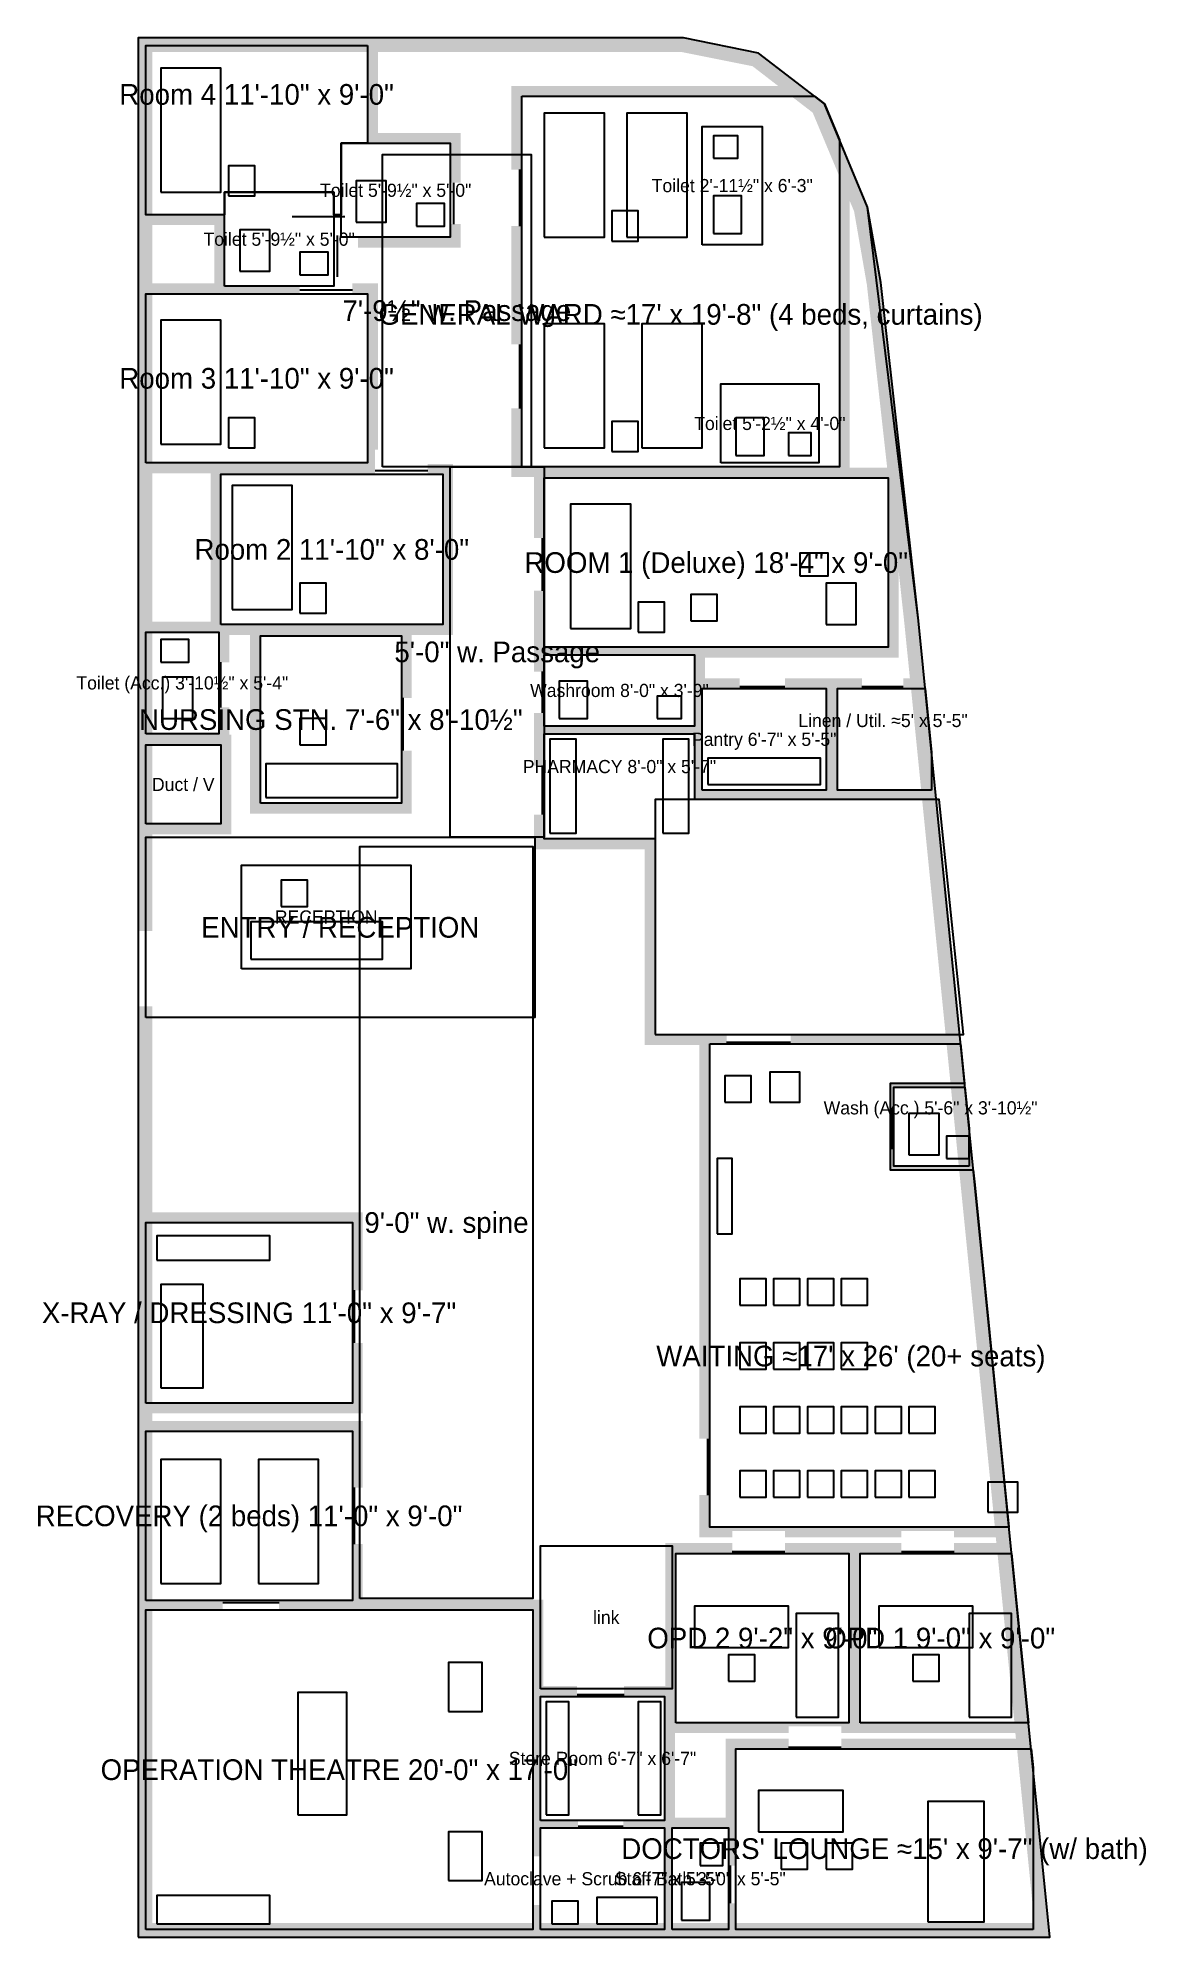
# Model space of a CAD drawing. Header units: feet. Extents: x -5 to 54, y 0 to 101.
import ezdxf
from ezdxf.enums import TextEntityAlignment as Align

# ---------------------------------------------------------------- set-up
doc = ezdxf.new("R2010")
doc.units = ezdxf.units.FT
for name, color, linetype in [('DOORS', 1, 'Continuous'), ('FURNITURE', 8, 'Continuous'), ('GLASS', 5, 'Continuous'), ('PLATE', 7, 'Continuous'), ('TEXT', 7, 'Continuous'), ('VOID', 6, 'Continuous'), ('WALL_FILL', 8, 'Continuous'), ('WALLS', 7, 'Continuous')]:
    doc.layers.add(name, color=color, linetype=linetype)

msp = doc.modelspace()

# ---------------------------------------------------------------- hatches: boundary and pattern name
at = {"layer": 'WALL_FILL'}
h = msp.add_hatch(color=8, dxfattribs=at)
h.paths.add_polyline_path([(0, 77.85), (0, 87.95), (0, 91.05), (0, 101), (12.75, 101), (29, 101), (33, 100.2), (36.5, 97.5), (38.8, 92), (39.5, 88), (41.5, 70), (41.8, 66.95), (43, 55), (44.5, 40), (46.38, 21.25), (47.41, 10.85), (47.44, 10.64), (48.15, 3.5), (48.5, 0), (48.15, 0), (0, 0), (0, 27.45), (0, 27.85), (0, 38.55), (0, 49.5), (0.75, 49.5), (0.75, 38.55), (11.95, 38.55), (11.95, 34.4), (11.4, 34.4), (11.4, 38), (0.75, 38), (0.75, 28.4), (11.4, 28.4), (11.4, 31.6), (11.95, 31.6), (11.95, 27.85), (0.75, 27.85), (0.75, 27.45), (11.95, 27.45), (11.95, 23.9), (11.4, 23.9), (11.4, 26.9), (0.75, 26.9), (0.75, 17.9), (4.5, 17.9), (4.5, 17.4), (0.75, 17.4), (0.75, 0.75), (21, 0.75), (21, 1.7), (21.4, 1.7), (21.4, 0.75), (28, 0.75), (28, 5.8), (25.8, 5.8), (25.8, 6.2), (28, 6.2), (28, 12.8), (25.85, 12.8), (25.85, 13.35), (28.05, 13.35), (28.05, 20.95), (31.6, 20.95), (31.6, 20.4), (28.6, 20.4), (28.6, 11.4), (37.8, 11.4), (37.8, 20.4), (34.4, 20.4), (34.4, 20.95), (37.85, 20.95), (38.35, 20.95), (40.6, 20.95), (40.6, 20.4), (38.4, 20.4), (38.4, 11.4), (46.61, 11.4), (45.71, 20.4), (43.4, 20.4), (43.4, 20.95), (45.65, 20.95), (45.62, 21.25), (43.4, 21.25), (43.4, 21.6), (40.6, 21.6), (40.6, 21.25), (34.4, 21.25), (34.4, 21.6), (31.6, 21.6), (31.6, 21.25), (29.85, 21.25), (29.85, 23.5), (30.4, 23.5), (30.4, 21.8), (45.57, 21.8), (43.67, 40.8), (40, 40.8), (40, 41.9), (40.2, 41.9), (40.2, 41), (43.65, 41), (43.23, 45.2), (40.2, 45.2), (40.2, 44.1), (40, 44.1), (40, 45.4), (43.21, 45.4), (43, 47.5), (34.7, 47.5), (34.7, 48), (42.95, 48), (41.7, 60.5), (29.6, 60.5), (29.6, 64), (21.6, 64), (21.6, 62.3), (21.05, 62.3), (21.05, 63.85), (21.05, 64.55), (21.05, 65.1), (21.6, 65.1), (21.6, 64.4), (29.6, 64.4), (29.6, 68.2), (21.6, 68.2), (21.6, 67.3), (21.05, 67.3), (21.05, 68.05), (21.05, 68.75), (21.05, 71.6), (21.6, 71.6), (21.6, 68.6), (39.9, 68.6), (39.9, 77.6), (21.6, 77.6), (21.6, 74.4), (21.05, 74.4), (21.05, 77.65), (19.85, 77.65), (19.85, 81.3), (20.4, 81.3), (20.4, 78.2), (37.3, 78.2), (37.3, 93.64), (35.88, 97.03), (34.75, 97.9), (20.4, 97.9), (20.4, 94), (19.85, 94), (19.85, 98.45), (34.04, 98.45), (32.68, 99.5), (28.93, 100.25), (12.75, 100.25), (12.75, 95.95), (17.15, 95.95), (17.15, 93.3), (16.6, 93.3), (16.6, 95.4), (12.2, 95.4), (12.2, 100.25), (0.75, 100.25), (0.75, 91.6), (4.6, 91.6), (4.6, 87.8), (8.6, 87.8), (8.6, 87.4), (0.75, 87.4), (0.75, 78.4), (12.2, 78.4), (12.2, 87.4), (11.4, 87.4), (11.4, 87.95), (12.75, 87.95), (12.75, 79.1), (12.6, 79.1), (12.6, 77.8), (4.4, 77.8), (4.4, 69.8), (16.2, 69.8), (16.2, 77.8), (15.4, 77.8), (15.4, 78.35), (16.75, 78.35), (16.75, 69.25), (14.55, 69.25), (14.55, 65.9), (14, 65.9), (14, 69.2), (6.5, 69.2), (6.5, 60.3), (14, 60.3), (14, 63.1), (14.55, 63.1), (14.55, 59.75), (5.95, 59.75), (5.95, 69.25), (4.85, 69.25), (4.85, 67.8), (4.3, 67.8), (4.3, 69.4), (0.75, 69.4), (0.75, 64), (4.3, 64), (4.3, 65.4), (4.85, 65.4), (4.85, 63.95), (4.95, 63.95), (4.95, 58.65), (0.75, 58.65), (0.75, 53.5), (0, 53.5), (0, 58.65), (0, 69.95), (0, 77.85)])
h.paths.add_polyline_path([(47.6, 1.46), (46.75, 10), (37.4, 10), (37.4, 10.55), (46.69, 10.55), (46.66, 10.85), (38.35, 10.85), (37.85, 10.85), (37.4, 10.85), (37.4, 11.2), (34.6, 11.2), (34.6, 10.85), (28.55, 10.85), (28.55, 6.35), (31.25, 6.35), (31.25, 10.55), (34.6, 10.55), (34.6, 10), (31.8, 10), (31.8, 3.8), (31.4, 3.8), (31.4, 5.8), (28.4, 5.8), (28.4, 0.75), (31.4, 0.75), (31.4, 1.8), (31.8, 1.8), (31.8, 0.75), (47.6, 0.75), (47.6, 1.46)], flags=16)
h.paths.add_polyline_path([(30, 61), (36.6, 61), (36.6, 66.4), (34.4, 66.4), (34.4, 66.95), (36.65, 66.95), (37.15, 66.95), (38.5, 66.95), (38.5, 66.4), (37.2, 66.4), (37.2, 61), (41.65, 61), (41.11, 66.4), (40.7, 66.4), (40.7, 66.95), (41.05, 66.95), (40.75, 69.92), (40.45, 72.66), (40.45, 68.05), (30.15, 68.05), (30.15, 66.95), (32, 66.95), (32, 66.4), (30, 66.4), (30, 61)], flags=16)
h.paths.add_polyline_path([(37.85, 92.33), (37.85, 78.15), (39.84, 78.15), (38.76, 87.89), (38.08, 91.79), (37.85, 92.33)], flags=16)
h.paths.add_polyline_path([(0.75, 87.95), (4.05, 87.95), (4.05, 91.05), (0.75, 91.05), (0.75, 87.95)], flags=16)
h.paths.add_polyline_path([(0.75, 69.95), (3.85, 69.95), (3.85, 77.85), (0.75, 77.85), (0.75, 69.95)], flags=16)
h.paths.add_polyline_path([(0.75, 59.2), (4.4, 59.2), (4.4, 63.4), (0.75, 63.4), (0.75, 59.2)], flags=16)
for points in [[(17.15, 89.85), (11.7, 89.85), (11.7, 90.4), (16.6, 90.4), (16.6, 91.1), (17.15, 91.1), (17.15, 89.85)], [(20.4, 91), (20.4, 84.7), (19.85, 84.7), (19.85, 91), (20.4, 91)], [(27.5, 48), (31.3, 48), (31.3, 47.5), (30.4, 47.5), (30.4, 26.5), (29.85, 26.5), (29.85, 47.45), (26.95, 47.45), (26.95, 57.85), (21.05, 57.85), (21.05, 59.7), (21.6, 59.7), (21.6, 58.4), (27.5, 58.4), (27.5, 48)], [(21.4, 5.8), (21.4, 4.3), (21, 4.3), (21, 17.4), (7.5, 17.4), (7.5, 17.9), (11.4, 17.9), (11.4, 20.9), (11.95, 20.9), (11.95, 17.95), (21.55, 17.95), (21.55, 13.35), (23.35, 13.35), (23.35, 12.8), (21.4, 12.8), (21.4, 6.2), (23.4, 6.2), (23.4, 5.8), (21.4, 5.8)]]:
    msp.add_hatch(color=8, dxfattribs=at).paths.add_polyline_path(points)

# ---------------------------------------------------------------- linework, layer by layer
at = {"layer": 'DOORS'}
for p, q in [((20.3, 91), (20.3, 94)), ((16.8, 91.1), (16.8, 93.3)), ((30, 90.6), (30, 92.6)), ((8.2, 91.5), (11, 91.5)), ((10.6, 88.3), (10.6, 90.5)), ((8.6, 87.6), (11.4, 87.6)), ((20.3, 81.3), (20.3, 84.7)), ((31, 79.4), (31, 81.4)), ((12.6, 78), (15.4, 78)), ((21.5, 71.6), (21.5, 74.4)), ((4.4, 65.4), (4.4, 67.8)), ((21.5, 65.1), (21.5, 67.3)), ((14.1, 63.1), (14.1, 65.9)), ((32, 66.5), (34.4, 66.5)), ((38.5, 66.5), (40.7, 66.5)), ((21.5, 59.7), (21.5, 62.3)), ((31.3, 47.6), (34.7, 47.6)), ((40.1, 41.9), (40.1, 44.1)), ((11.5, 31.6), (11.5, 34.4)), ((30.3, 23.5), (30.3, 26.5)), ((11.5, 20.9), (11.5, 23.9)), ((31.6, 20.5), (34.4, 20.5)), ((40.6, 20.5), (43.4, 20.5)), ((4.5, 17.8), (7.5, 17.8)), ((23.35, 12.9), (25.85, 12.9)), ((34.6, 10.1), (37.4, 10.1)), ((23.4, 5.9), (25.8, 5.9)), ((21.4, 1.7), (21.4, 4.3)), ((31.5, 1.8), (31.5, 3.8))]:
    msp.add_line(p, q, dxfattribs=at)
at = {"layer": 'FURNITURE'}
for points in [[(1.2, 92.8), (4.4, 92.8), (4.4, 99.4), (1.2, 99.4)], [(21.6, 90.4), (24.8, 90.4), (24.8, 97), (21.6, 97)], [(26, 90.4), (29.2, 90.4), (29.2, 97), (26, 97)], [(30.6, 94.6), (31.9, 94.6), (31.9, 95.8), (30.6, 95.8)], [(4.8, 92.6), (6.2, 92.6), (6.2, 94.2), (4.8, 94.2)], [(11.6, 91.2), (13.2, 91.2), (13.2, 93.4), (11.6, 93.4)], [(14.8, 91), (16.3, 91), (16.3, 92.2), (14.8, 92.2)], [(30.6, 90.6), (32.1, 90.6), (32.1, 92.6), (30.6, 92.6)], [(25.2, 90.2), (26.6, 90.2), (26.6, 91.8), (25.2, 91.8)], [(5.4, 88.6), (7, 88.6), (7, 90.8), (5.4, 90.8)], [(8.6, 88.4), (10.1, 88.4), (10.1, 89.6), (8.6, 89.6)], [(1.2, 79.4), (4.4, 79.4), (4.4, 86), (1.2, 86)], [(21.6, 79.2), (24.8, 79.2), (24.8, 85.8), (21.6, 85.8)], [(26.8, 79.2), (30, 79.2), (30, 85.8), (26.8, 85.8)], [(4.8, 79.2), (6.2, 79.2), (6.2, 80.8), (4.8, 80.8)], [(31.8, 78.8), (33.3, 78.8), (33.3, 80.8), (31.8, 80.8)], [(25.2, 79), (26.6, 79), (26.6, 80.6), (25.2, 80.6)], [(34.6, 78.8), (35.8, 78.8), (35.8, 80), (34.6, 80)], [(5, 70.6), (8.2, 70.6), (8.2, 77.2), (5, 77.2)], [(23, 69.6), (26.2, 69.6), (26.2, 76.2), (23, 76.2)], [(35.2, 72.4), (36.7, 72.4), (36.7, 73.6), (35.2, 73.6)], [(8.6, 70.4), (10, 70.4), (10, 72), (8.6, 72)], [(36.6, 69.8), (38.2, 69.8), (38.2, 72), (36.6, 72)], [(26.6, 69.4), (28, 69.4), (28, 71), (26.6, 71)], [(29.4, 70), (30.8, 70), (30.8, 71.4), (29.4, 71.4)], [(1.2, 67.8), (2.7, 67.8), (2.7, 69), (1.2, 69)], [(1.3, 64.8), (2.9, 64.8), (2.9, 67), (1.3, 67)], [(22.4, 64.8), (23.9, 64.8), (23.9, 66.8), (22.4, 66.8)], [(27.6, 64.8), (28.9, 64.8), (28.9, 66), (27.6, 66)], [(8.6, 63.4), (10, 63.4), (10, 64.8), (8.6, 64.8)], [(21.9, 58.7), (23.3, 58.7), (23.3, 63.7), (21.9, 63.7)], [(27.9, 58.7), (29.3, 58.7), (29.3, 63.7), (27.9, 63.7)], [(30.3, 61.3), (36.3, 61.3), (36.3, 62.7), (30.3, 62.7)], [(6.8, 60.6), (13.8, 60.6), (13.8, 62.4), (6.8, 62.4)], [(7.6, 54.8), (9, 54.8), (9, 56.2), (7.6, 56.2)], [(6, 52), (13, 52), (13, 54), (6, 54)], [(31.2, 44.4), (32.6, 44.4), (32.6, 45.8), (31.2, 45.8)], [(33.6, 44.4), (35.2, 44.4), (35.2, 46), (33.6, 46)], [(41, 41.6), (42.6, 41.6), (42.6, 43.8), (41, 43.8)], [(43, 41.4), (44.2, 41.4), (44.2, 42.6), (43, 42.6)], [(30.8, 37.4), (31.6, 37.4), (31.6, 41.4), (30.8, 41.4)], [(1, 36), (7, 36), (7, 37.3), (1, 37.3)], [(1.2, 29.2), (3.45, 29.2), (3.45, 34.7), (1.2, 34.7)], [(32, 33.6), (33.4, 33.6), (33.4, 35), (32, 35)], [(33.8, 33.6), (35.2, 33.6), (35.2, 35), (33.8, 35)], [(35.6, 33.6), (37, 33.6), (37, 35), (35.6, 35)], [(37.4, 33.6), (38.8, 33.6), (38.8, 35), (37.4, 35)], [(32, 30.2), (33.4, 30.2), (33.4, 31.6), (32, 31.6)], [(33.8, 30.2), (35.2, 30.2), (35.2, 31.6), (33.8, 31.6)], [(35.6, 30.2), (37, 30.2), (37, 31.6), (35.6, 31.6)], [(37.4, 30.2), (38.8, 30.2), (38.8, 31.6), (37.4, 31.6)], [(32, 26.8), (33.4, 26.8), (33.4, 28.2), (32, 28.2)], [(33.8, 26.8), (35.2, 26.8), (35.2, 28.2), (33.8, 28.2)], [(35.6, 26.8), (37, 26.8), (37, 28.2), (35.6, 28.2)], [(37.4, 26.8), (38.8, 26.8), (38.8, 28.2), (37.4, 28.2)], [(39.2, 26.8), (40.6, 26.8), (40.6, 28.2), (39.2, 28.2)], [(41, 26.8), (42.4, 26.8), (42.4, 28.2), (41, 28.2)], [(1.2, 18.8), (4.4, 18.8), (4.4, 25.4), (1.2, 25.4)], [(6.4, 18.8), (9.6, 18.8), (9.6, 25.4), (6.4, 25.4)], [(32, 23.4), (33.4, 23.4), (33.4, 24.8), (32, 24.8)], [(33.8, 23.4), (35.2, 23.4), (35.2, 24.8), (33.8, 24.8)], [(35.6, 23.4), (37, 23.4), (37, 24.8), (35.6, 24.8)], [(37.4, 23.4), (38.8, 23.4), (38.8, 24.8), (37.4, 24.8)], [(39.2, 23.4), (40.6, 23.4), (40.6, 24.8), (39.2, 24.8)], [(41, 23.4), (42.4, 23.4), (42.4, 24.8), (41, 24.8)], [(45.2, 22.6), (46.8, 22.6), (46.8, 24.2), (45.2, 24.2)], [(29.6, 15.4), (34.6, 15.4), (34.6, 17.6), (29.6, 17.6)], [(35, 11.7), (37.25, 11.7), (37.25, 17.2), (35, 17.2)], [(39.4, 15.4), (44.4, 15.4), (44.4, 17.6), (39.4, 17.6)], [(44.2, 11.7), (46.45, 11.7), (46.45, 17.2), (44.2, 17.2)], [(16.5, 12), (18.3, 12), (18.3, 14.6), (16.5, 14.6)], [(31.4, 13.6), (32.8, 13.6), (32.8, 15), (31.4, 15)], [(41.2, 13.6), (42.6, 13.6), (42.6, 15), (41.2, 15)], [(8.5, 6.5), (11.1, 6.5), (11.1, 13), (8.5, 13)], [(21.7, 6.5), (22.9, 6.5), (22.9, 12.5), (21.7, 12.5)], [(26.6, 6.5), (27.8, 6.5), (27.8, 12.5), (26.6, 12.5)], [(33, 5.6), (37.5, 5.6), (37.5, 7.8), (33, 7.8)], [(42, 0.8), (45, 0.8), (45, 7.2), (42, 7.2)], [(16.5, 3), (18.3, 3), (18.3, 5.6), (16.5, 5.6)], [(29.9, 3.8), (31.1, 3.8), (31.1, 5), (29.9, 5)], [(34.2, 3.6), (35.6, 3.6), (35.6, 5), (34.2, 5)], [(36.6, 3.6), (38, 3.6), (38, 5), (36.6, 5)], [(1, 0.7), (7, 0.7), (7, 2.2), (1, 2.2)], [(24.4, 0.7), (27.6, 0.7), (27.6, 2.1), (24.4, 2.1)], [(28.9, 0.9), (30.4, 0.9), (30.4, 2.9), (28.9, 2.9)], [(22, 0.7), (23.4, 0.7), (23.4, 1.9), (22, 1.9)]]:
    msp.add_lwpolyline(points, close=True, dxfattribs=at)
at = {"layer": 'GLASS'}
for p, q in [((29, 101), (10, 101)), ((41.5, 70), (38.8, 92)), ((43, 55), (41.5, 70)), ((44.5, 40), (43, 55)), ((48.5, 0), (44.5, 40))]:
    msp.add_line(p, q, dxfattribs=at)
at = {"layer": 'PLATE'}
msp.add_lwpolyline([(0, 0), (48.5, 0), (44.5, 40), (43, 55), (41.5, 70), (39.5, 88), (38.8, 92), (36.5, 97.5), (33, 100.2), (29, 101), (0, 101), (0, 0)], close=True, dxfattribs=at)
at = {"layer": 'VOID'}
msp.add_lwpolyline([(27.5, 48), (43.9, 48), (42.6, 60.5), (27.5, 60.5), (27.5, 48)], close=True, dxfattribs=at)
at = {"layer": 'WALLS'}
for points in [[(12.2, 100.6), (12.2, 95.4), (10.8, 95.4), (10.8, 91.6), (10.4, 91.6), (10.4, 92.8), (4.6, 92.8), (4.6, 91.6), (0.4, 91.6), (0.4, 100.6), (12.2, 100.6)], [(20.4, 97.9), (35.98, 97.9), (36.5, 97.5), (37.3, 95.59), (37.3, 78.2), (20.4, 78.2), (20.4, 97.9)], [(30, 90), (30, 96.3), (33.2, 96.3), (33.2, 90), (30, 90)], [(10.8, 90.4), (10.8, 95.4), (16.6, 95.4), (16.6, 90.4), (10.8, 90.4)], [(13, 78.2), (13, 94.8), (20.9, 94.8), (20.9, 78.2), (13, 78.2)], [(4.6, 87.8), (4.6, 92.8), (10.4, 92.8), (10.4, 87.8), (4.6, 87.8)], [(0.4, 78.4), (0.4, 87.4), (12.2, 87.4), (12.2, 78.4), (0.4, 78.4)], [(31, 78.4), (31, 82.6), (36.2, 82.6), (36.2, 78.4), (31, 78.4)], [(4.4, 69.8), (4.4, 77.8), (16.2, 77.8), (16.2, 69.8), (4.4, 69.8)], [(16.6, 58.5), (16.6, 78.2), (21.6, 78.2), (21.6, 58.5), (16.6, 58.5)], [(21.6, 68.6), (21.6, 77.6), (39.9, 77.6), (39.9, 68.6), (21.6, 68.6)], [(0.4, 64), (0.4, 69.4), (4.3, 69.4), (4.3, 64), (0.4, 64)], [(6.5, 60.3), (6.5, 69.2), (14, 69.2), (14, 60.3), (6.5, 60.3)], [(21.6, 64.4), (21.6, 68.2), (29.6, 68.2), (29.6, 64.4), (21.6, 64.4)], [(30, 61), (30, 66.4), (36.6, 66.4), (36.6, 61), (30, 61)], [(42.2, 61), (37.2, 61), (37.2, 66.4), (41.86, 66.4), (42.2, 63), (42.2, 61)], [(21.6, 64), (29.6, 64), (29.6, 60.5), (27.5, 60.5), (27.5, 58.4), (21.6, 58.4), (21.6, 64)], [(0.4, 59.2), (0.4, 63.4), (4.4, 63.4), (4.4, 59.2), (0.4, 59.2)], [(0.4, 48.9), (0.4, 58.5), (21.1, 58.5), (21.1, 48.9), (0.4, 48.9)], [(11.8, 18), (11.8, 58), (21, 58), (21, 18), (11.8, 18)], [(5.5, 51.5), (5.5, 57), (14.5, 57), (14.5, 51.5), (5.5, 51.5)], [(30.4, 47.5), (43.75, 47.5), (43.96, 45.4), (40, 45.4), (40, 40.8), (44.42, 40.8), (44.5, 40), (46.32, 21.8), (30.4, 21.8), (30.4, 47.5)], [(44.2, 41), (40.2, 41), (40.2, 45.2), (43.98, 45.2), (44.2, 43), (44.2, 41)], [(0.4, 28.4), (0.4, 38), (11.4, 38), (11.4, 28.4), (0.4, 28.4)], [(0.4, 17.9), (0.4, 26.9), (11.4, 26.9), (11.4, 17.9), (0.4, 17.9)], [(21.4, 13.2), (21.4, 20.8), (28.4, 20.8), (28.4, 13.2), (21.4, 13.2)], [(28.6, 11.4), (28.6, 20.4), (37.8, 20.4), (37.8, 11.4), (28.6, 11.4)], [(38.4, 11.4), (38.4, 20.4), (46.46, 20.4), (47.36, 11.4), (38.4, 11.4)], [(0.4, 0.4), (0.4, 17.4), (21, 17.4), (21, 0.4), (0.4, 0.4)], [(21.4, 6.2), (21.4, 12.8), (28, 12.8), (28, 6.2), (21.4, 6.2)], [(47.6, 0.4), (31.8, 0.4), (31.8, 10), (47.5, 10), (47.6, 9), (47.6, 0.4)], [(21.4, 0.4), (21.4, 5.8), (28, 5.8), (28, 0.4), (21.4, 0.4)], [(28.4, 0.4), (28.4, 5.8), (31.4, 5.8), (31.4, 0.4), (28.4, 0.4)]]:
    msp.add_lwpolyline(points, close=True, dxfattribs=at)

# ---------------------------------------------------------------- texts
at = {"layer": 'TEXT'}
for s, height, p in [('Room 4 11\'-10" x 9\'-0"', 1.1, (6.3, 98)), ('Toilet 5\'-9½" x 5\'-0"', 0.7, (13.7, 92.9)), ('Toilet 2\'-11½" x 6\'-3"', 0.7, (31.6, 93.15)), ('Toilet 5\'-9½" x 5\'-0"', 0.7, (7.5, 90.3)), ('7\'-9½" w. Passage', 1.1, (16.95, 86.5)), ('GENERAL WARD ≈17\' x 19\'-8" (4 beds, curtains)', 1.1, (28.85, 86.3)), ('Room 3 11\'-10" x 9\'-0"', 1.1, (6.3, 82.9)), ('Toilet 5\'-2½" x 4\'-0"', 0.7, (33.6, 80.5)), ('Room 2 11\'-10" x 8\'-0"', 1.1, (10.3, 73.8)), ('ROOM 1 (Deluxe) 18\'-4" x 9\'-0"', 1.1, (30.75, 73.1)), ('5\'-0" w. Passage', 1.1, (19.1, 68.35)), ('Toilet (Acc.) 3\'-10½" x 5\'-4"', 0.7, (2.35, 66.7)), ('Washroom 8\'-0" x 3\'-9"', 0.7, (25.6, 66.3)), ('NURSING STN. 7\'-6" x 8\'-10½"', 1.1, (10.25, 64.75)), ('Linen / Util. ≈5\' x 5\'-5"', 0.7, (39.62, 64.7)), ('Pantry 6\'-7" x 5\'-5"', 0.7, (33.3, 63.7)), ('Duct / V', 0.7, (2.4, 61.3)), ('PHARMACY 8\'-0" x 5\'-7"', 0.7, (25.6, 62.25)), ('RECEPTION', 0.7, (10, 54.25)), ('ENTRY / RECEPTION', 1.1, (10.75, 53.7)), ('Wash (Acc.) 5\'-6" x 3\'-10½"', 0.7, (42.15, 44.1)), ('9\'-0" w. spine', 1.1, (16.4, 38)), ('X-RAY / DRESSING 11\'-0" x 9\'-7"', 1.1, (5.9, 33.2)), ("WAITING ≈17' x 26' (20+ seats)", 1.1, (37.91, 30.9)), ('RECOVERY (2 beds) 11\'-0" x 9\'-0"', 1.1, (5.9, 22.4)), ('link', 0.7, (24.9, 17)), ('OPD 2 9\'-2" x 9\'-0"', 1.1, (33.2, 15.9)), ('OPD 1 9\'-0" x 9\'-0"', 1.1, (42.66, 15.9)), ('OPERATION THEATRE 20\'-0" x 17\'-0"', 1.1, (10.7, 8.9)), ('Store Room 6\'-7" x 6\'-7"', 0.7, (24.7, 9.5)), ('DOCTORS\' LOUNGE ≈15\' x 9\'-7" (w/ bath)', 1.1, (39.7, 4.7)), ('Autoclave + Scrub 6\'-7" x 5\'-5"', 0.7, (24.7, 3.1)), ('Staff Bath 3\'-0" x 5\'-5"', 0.7, (29.9, 3.1))]:
    msp.add_text(s, height=height, dxfattribs=at).set_placement(p, align=Align.MIDDLE_CENTER)

doc.saveas('drawing.dxf')
